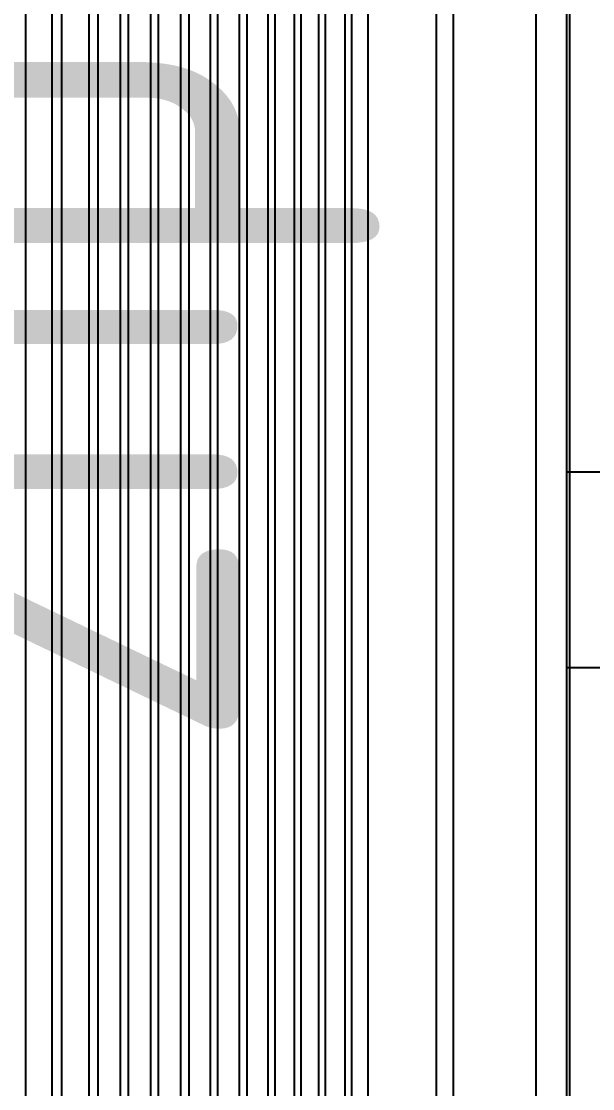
# Model space of a CAD drawing. Header units: inches. Extents: x 16928 to 514628, y -1471 to 241387.
# Drawn here: x 183240.2 to 183386.7, y 38611.6 to 38885.1 of the extents above; entities that cross this region are included whole.
import ezdxf
from ezdxf.enums import TextEntityAlignment as Align

# ---------------------------------------------------------------- set-up
doc = ezdxf.new("R2010")
doc.units = ezdxf.units.IN
doc.header["$MEASUREMENT"] = 0
for name, color, linetype in [('A-ROOMSYM', 3, 'Continuous'), ('Edges', 7, 'Continuous'), ('WIN', 9, 'Continuous')]:
    doc.layers.add(name, color=color, linetype=linetype)
doc.styles.add('STYLE1', font='ISOCP.SHX')

# ---------------------------------------------------------------- blocks, each defined once
blk = doc.blocks.new('air con')
at = {"layer": 'Edges'}
for p, q in [((71.402, 41.898), (152.402, 41.898)), ((71.402, 41.095), (152.402, 41.095)), ((71.402, 39.122), (152.402, 39.122)), ((152.402, 38.724), (71.402, 38.724)), ((152.402, 37.092), (71.402, 37.092)), ((152.402, 36.701), (71.402, 36.701)), ((152.402, 36.542), (71.402, 36.542)), ((152.402, 36.078), (71.402, 36.078)), ((152.402, 35.914), (71.402, 35.914)), ((152.402, 35.493), (71.402, 35.493)), ((152.402, 35.34), (71.402, 35.34)), ((152.402, 34.877), (71.402, 34.877)), ((152.402, 34.709), (71.402, 34.709)), ((152.402, 34.207), (71.402, 34.207)), ((152.402, 34.022), (71.402, 34.022)), ((152.402, 33.51), (71.402, 33.51)), ((152.402, 33.335), (71.402, 33.335)), ((152.402, 32.826), (71.402, 32.826)), ((152.402, 32.625), (71.402, 32.625)), ((152.402, 32.098), (71.402, 32.098)), ((152.402, 31.911), (71.402, 31.911)), ((152.402, 31.378), (71.402, 31.378)), ((152.402, 31.189), (71.402, 31.189)), ((152.402, 30.654), (71.402, 30.654)), ((152.402, 30.439), (71.402, 30.439)), ((152.402, 29.791), (71.402, 29.791)), ((152.402, 29.562), (71.402, 29.562)), ((152.402, 28.935), (71.402, 28.935))]:
    blk.add_line(p, q, dxfattribs=at)

msp = doc.modelspace()

# ---------------------------------------------------------------- linework, layer by layer
at = {"layer": 'WIN'}
msp.add_line((183379.96, 39352.93), (183379.96, 37552.93), dxfattribs=at)
msp.add_lwpolyline([(183529.96, 38719.6), (183529.96, 38769.6), (183379.96, 38769.6), (183379.96, 38719.6)], close=True, dxfattribs=at)

# ---------------------------------------------------------------- block references
at = {"xscale": 10.74849191040555, "yscale": 10.74849191040555, "zscale": 10.74849191040555, "rotation": 270.0000000000009}
msp.add_blockref('air con', (182930.42, 39992.95), dxfattribs=at)

# ---------------------------------------------------------------- texts
at = {"layer": 'A-ROOMSYM', "color": 8, "style": 'STYLE1', "width": 0.8}
msp.add_text('2hp', height=118.987, rotation=90, dxfattribs=at).set_placement((183296.1, 38790.18), align=Align.CENTER)

doc.saveas('drawing.dxf')
